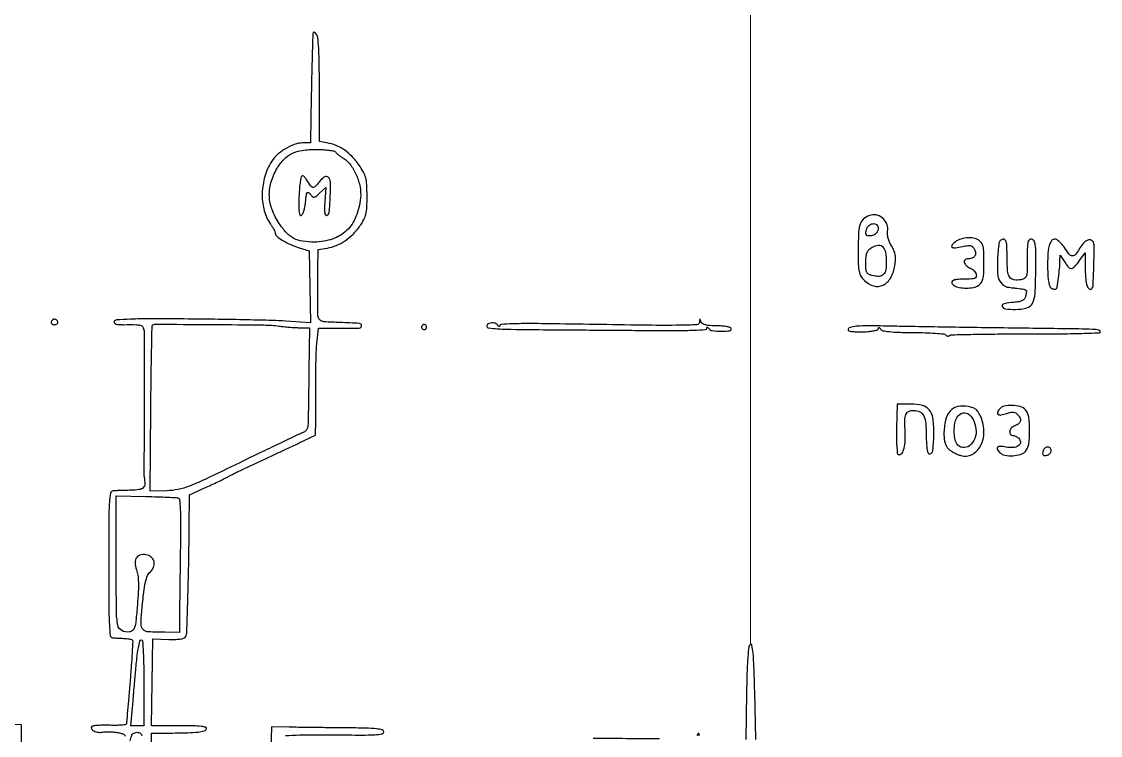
# Model space of a CAD drawing. Header units: millimetres. Extents: x 2712 to 3553, y 1367 to 1961.
# Drawn here: x 3274.2 to 3335.1, y 1671.5 to 1711.9 of the extents above; entities that cross this region are included whole.
import ezdxf

# ---------------------------------------------------------------- set-up
doc = ezdxf.new("R2010")
doc.units = ezdxf.units.MM

msp = doc.modelspace()

# ---------------------------------------------------------------- linework, layer by layer
at = {"lineweight": 15}
msp.add_line((3315.31, 1676.662), (3315.31, 1912.493), dxfattribs=at)
for points in [[(3281.495, 1665.735), (3281.495, 1671.649), (3282.386, 1671.66, 0.003306), (3283.542, 1671.682, 0.020521), (3284.133, 1671.721, 0.038256), (3284.472, 1671.784, 0.251481), (3284.594, 1671.899, 0.422115), (3284.549, 1671.986, 0.045392), (3284.301, 1672.038, 0.02411), (3283.856, 1672.069, 0.005006), (3283.071, 1672.077), (3281.488, 1672.077), (3281.527, 1674.527), (3281.566, 1676.978), (3282.463, 1676.955, 0.012559), (3282.873, 1676.955, 0.034874), (3283.16, 1676.982, 0.051089), (3283.349, 1677.033, 0.212102), (3283.431, 1677.115, 0.082867), (3283.483, 1677.375, 0.001185), (3283.536, 1678.961, 0.003056), (3283.584, 1680.884, 0.001627), (3283.621, 1683.264), (3283.644, 1685.117), (3284.578, 1685.544, 0.00269), (3284.958, 1685.721, 0.002877), (3285.328, 1685.897, 0.002729), (3285.644, 1686.053, 0.013477), (3285.819, 1686.146, -0.009247), (3285.972, 1686.229, -0.003724), (3286.183, 1686.337, -0.003684), (3286.412, 1686.449, -0.004659), (3286.625, 1686.55, 0.001082), (3287.265, 1686.846, 0.000482), (3288.107, 1687.238, 0.000475), (3289.005, 1687.659, 0.000604), (3289.832, 1688.049), (3290.758, 1688.486), (3290.766, 1689.296, 0.001712), (3290.768, 1689.707, 0.00058), (3290.769, 1690.307, 0.000577), (3290.768, 1690.969, 0.000663), (3290.766, 1691.601, -0.005137), (3290.769, 1692.227, -0.004733), (3290.786, 1692.87, -0.00473), (3290.811, 1693.443, -0.015617), (3290.843, 1693.819), (3290.927, 1694.541), (3292.125, 1694.532, 0.006733), (3293.218, 1694.538, 0.387394), (3293.352, 1694.666, 0.418007), (3293.236, 1694.798, 0.006788), (3292.148, 1694.849, -0.007967), (3291.228, 1694.894, -0.179151), (3290.989, 1695.001, -0.194253), (3290.886, 1695.234, -0.009639), (3290.878, 1696.09, 0.000161), (3290.881, 1696.439, 0.000066), (3290.885, 1696.913, 0.000065), (3290.889, 1697.421, 0.000084), (3290.892, 1697.889), (3290.901, 1698.975), (3291.405, 1699.056, 0.05735), (3291.926, 1699.204, 0.05085), (3292.423, 1699.469, 0.048739), (3292.874, 1699.843, 0.044212), (3293.262, 1700.308, 0.029422), (3293.484, 1700.672, 0.063744), (3293.599, 1700.978, 0.048285), (3293.651, 1701.354, 0.011161), (3293.663, 1701.993, 0.011623), (3293.645, 1702.645, 0.051579), (3293.586, 1703.024, 0.063315), (3293.457, 1703.344, 0.023303), (3293.199, 1703.76, 0.040392), (3292.814, 1704.233, 0.051086), (3292.385, 1704.598, 0.054122), (3291.912, 1704.852, 0.055329), (3291.4, 1704.997), (3290.972, 1705.069), (3290.972, 1708.019, 0.003057), (3290.963, 1709.444, 0.011156), (3290.932, 1710.347, 0.011253), (3290.883, 1710.959, 0.172558), (3290.794, 1711.147, 0.021309), (3290.699, 1711.234, 0.215656), (3290.649, 1711.248, 0.312353), (3290.617, 1711.218, 0.03817), (3290.604, 1711.118, 0.007616), (3290.579, 1710.531, 0.000725), (3290.542, 1709.096, 0.001021), (3290.509, 1707.608, 0.002178), (3290.49, 1706.458), (3290.473, 1704.997), (3290.038, 1704.997, 0.088833), (3289.552, 1704.91, 0.051223), (3289.017, 1704.647, 0.050479), (3288.535, 1704.273, 0.074614), (3288.207, 1703.851, 0.065216), (3287.859, 1702.985, 0.063252), (3287.741, 1702.049, 0.066285), (3287.861, 1701.156, 0.087543), (3288.211, 1700.415, -0.015926), (3288.313, 1700.26, -0.018777), (3288.4, 1700.107, -0.017943), (3288.462, 1699.974, -0.101498), (3288.478, 1699.897, 0.229489), (3288.563, 1699.723, 0.030944), (3288.907, 1699.484, 0.032901), (3289.352, 1699.253, 0.031585), (3289.829, 1699.079), (3290.402, 1698.909), (3290.436, 1696.876), (3290.47, 1694.843), (3289.082, 1694.93, 0.008612), (3288.298, 1694.966, 0.001702), (3286.891, 1695.001, 0.001803), (3285.252, 1695.031, 0.001675), (3283.571, 1695.05, 0.001817), (3281.473, 1695.058, 0.008967), (3280.291, 1695.038, 0.007315), (3279.515, 1694.999, 0.305084), (3279.389, 1694.902, 0.259845), (3279.404, 1694.822, 0.14533), (3279.488, 1694.766, 0.06188), (3279.662, 1694.735, 0.015936), (3279.949, 1694.73, -0.007349), (3280.635, 1694.728, -0.083192), (3280.902, 1694.679, -0.21572), (3281.026, 1694.557, -0.089655), (3281.073, 1694.321, -0.003598), (3281.08, 1693.305, -0.000353), (3281.078, 1690.856, -0.000375), (3281.073, 1688.415, -0.003204), (3281.063, 1687.322, 0.002553), (3281.059, 1686.901, 0.003544), (3281.059, 1686.523, 0.002205), (3281.063, 1686.206, 0.044473), (3281.074, 1686.11, -0.048739), (3281.111, 1685.731, -0.202467), (3281.024, 1685.524, -0.160464), (3280.797, 1685.413, -0.028333), (3280.319, 1685.375, 0.001003), (3280.014, 1685.368, 0.001083), (3279.717, 1685.359, 0.00102), (3279.463, 1685.351, 0.00523), (3279.322, 1685.344, 0.34413), (3279.174, 1685.215, 0.032294), (3279.11, 1684.705, 0.013833), (3279.078, 1683.72, 0.001185), (3279.072, 1681.198, 0.001445), (3279.079, 1678.868, 0.011419), (3279.11, 1677.789, 0.016508), (3279.163, 1677.166, 0.356601), (3279.286, 1677.047, 0.005029), (3279.396, 1677.039, 0.001621), (3279.559, 1677.029, 0.001616), (3279.741, 1677.019, 0.001812), (3279.915, 1677.011, -0.015137), (3280.08, 1676.999, -0.019476), (3280.23, 1676.978, -0.017609), (3280.351, 1676.951, -0.135911), (3280.401, 1676.922, -0.209677), (3280.427, 1676.856, -0.001299), (3280.394, 1676.202, -0.004973), (3280.346, 1675.45, -0.003113), (3280.276, 1674.571, 0.000165), (3280.201, 1673.689, 0.000256), (3280.137, 1672.928, 0.000072), (3280.081, 1672.265, 0.008541), (3280.075, 1672.179, -0.360669), (3280.036, 1672.136, -0.013275), (3279.801, 1672.11, -0.018768), (3279.502, 1672.096, -0.011397), (3279.149, 1672.101, 0.011305), (3278.788, 1672.106, 0.015897), (3278.467, 1672.093, 0.012095), (3278.204, 1672.068, 0.167831), (3278.12, 1672.027, 0.342752), (3278.104, 1671.904, 0.139114), (3278.235, 1671.78, 0.085508), (3278.474, 1671.703, 0.095056), (3278.716, 1671.715, -0.048056), (3278.862, 1671.735, -0.016582), (3279.075, 1671.738, -0.016301), (3279.312, 1671.726, -0.018195), (3279.539, 1671.698, -0.020449), (3279.801, 1671.645, -0.08847), (3279.946, 1671.58, -0.175221), (3280.009, 1671.495, -0.144101)], [(3315.627, 1671.293), (3315.556, 1674.031, 0.00274), (3315.512, 1675.408, 0.014079), (3315.463, 1676.17, 0.019864), (3315.402, 1676.62, 0.531033), (3315.31, 1676.662, 0.227289), (3315.222, 1676.524, 0.011076), (3315.166, 1675.971, 0.012227), (3315.123, 1675.166, 0.003553), (3315.096, 1673.924), (3315.057, 1671.295)], [(3274.155, 1664.492), (3274.155, 1672.133), (3272.018, 1672.161, -0.000967)], [(3279.847, 1667.13, 0.000046), (3280.045, 1669.052, 0.000104), (3280.195, 1670.509, -0.011215)], [(3289.056, 1671.525, -0.003472), (3289.85, 1671.554, -0.006492), (3290.793, 1671.57, -0.004456), (3291.863, 1671.564, 0.002325), (3293.368, 1671.549, 0.016344), (3294.101, 1671.569, 0.028764), (3294.513, 1671.618, 0.363769), (3294.606, 1671.729, 0.341356), (3294.522, 1671.839, 0.037844), (3294.189, 1671.899, 0.020256), (3293.596, 1671.937, 0.003241), (3292.433, 1671.955, -0.000197), (3291.528, 1671.964, -0.000186), (3290.605, 1671.974, -0.000185), (3289.788, 1671.984, -0.000651), (3289.262, 1671.991), (3288.264, 1672.005), (3288.237, 1670.723, 0.001165)], [(3310.181, 1671.327, -0.000532), (3306.435, 1671.362, 0.002087)], [(3280.284, 1671.215, -0.07768), (3280.387, 1671.546, -0.199485), (3280.544, 1671.684, -0.146433), (3280.777, 1671.692, -0.286715), (3280.946, 1671.513, -0.03794)], [(3312.418, 1671.501, 0.014538), (3312.414, 1671.619, 0.350558), (3312.393, 1671.642, 0.285944), (3312.361, 1671.628, 0.011586), (3312.29, 1671.521, -0.22706)]]:
    msp.add_lwpolyline(points, format="xyb")
for points in [[(3288.572, 1703.536, -0.059509), (3288.959, 1704.059, -0.090211), (3289.413, 1704.393, -0.078908), (3290.001, 1704.574, -0.036139), (3290.804, 1704.629, -0.013156), (3291.184, 1704.617, -0.018767), (3291.519, 1704.586, -0.014977), (3291.789, 1704.542, -0.194131), (3291.873, 1704.487, 0.058081), (3291.934, 1704.419, 0.013427), (3292.052, 1704.32, 0.013689), (3292.194, 1704.212, 0.013003), (3292.345, 1704.111, -0.095355), (3292.742, 1703.736, -0.055332), (3293.065, 1703.164, -0.053736), (3293.265, 1702.509, -0.071332), (3293.294, 1701.888, -0.071163), (3293.037, 1700.832, -0.106737), (3292.508, 1700.048, -0.110096), (3291.717, 1699.568, -0.079407), (3290.696, 1699.395, -0.039253), (3290.021, 1699.442, -0.084517), (3289.527, 1699.603, -0.085194), (3289.117, 1699.918, -0.040384), (3288.704, 1700.444, -0.055244), (3288.302, 1701.227, -0.080494), (3288.146, 1701.986, -0.081675), (3288.238, 1702.746, -0.058663)], [(3289.947, 1700.902, 0.206983), (3290.017, 1700.964, 0.031005), (3290.088, 1701.144, 0.030527), (3290.149, 1701.379, 0.022004), (3290.188, 1701.648, -0.006418), (3290.236, 1702.054, -0.104292), (3290.281, 1702.183, -0.433141), (3290.348, 1702.197, -0.068434), (3290.459, 1702.095, 0.041351), (3290.586, 1701.965, 0.217104), (3290.679, 1701.937, 0.140215), (3290.787, 1701.984, 0.014578), (3290.996, 1702.17), (3291.334, 1702.487), (3291.277, 1701.67, 0.011154), (3291.26, 1701.299, 0.040053), (3291.273, 1701.062, 0.084654), (3291.313, 1700.933, 0.369694), (3291.381, 1700.905, 0.297841), (3291.528, 1701.089, 0.013537), (3291.585, 1701.933, 0.015727), (3291.592, 1702.773, 0.195817), (3291.467, 1703.059, 0.16717), (3291.372, 1703.105, 0.151035), (3291.264, 1703.084, 0.078263), (3291.132, 1702.985, 0.021004), (3290.957, 1702.788, -0.014057), (3290.762, 1702.564, -0.10342), (3290.647, 1702.482, -0.251038), (3290.558, 1702.488, -0.111411), (3290.473, 1702.575, 0.005833), (3290.245, 1702.929, 0.045881), (3290.123, 1703.082, 0.148608), (3290.037, 1703.13, 0.255438), (3289.961, 1703.107, 0.159943), (3289.919, 1703.025, 0.007796), (3289.877, 1702.719, 0.012012), (3289.842, 1702.348, 0.008321), (3289.818, 1701.926, 0.007809), (3289.807, 1701.411, 0.033008), (3289.825, 1701.104, 0.069757), (3289.87, 1700.937, 0.389262)], [(3321.749, 1697.224, 0.129338), (3322.275, 1696.917, 0.184677), (3322.808, 1696.967, 0.154685), (3323.239, 1697.382, 0.087345), (3323.471, 1698.077, 0.024864), (3323.505, 1698.419, 0.055485), (3323.489, 1698.681, 0.060328), (3323.418, 1698.918, 0.034514), (3323.279, 1699.184, -0.035128), (3323.167, 1699.399, -0.037656), (3323.089, 1699.622, -0.040787), (3323.051, 1699.833, -0.072002), (3323.059, 1700.009, 0.131198), (3323.033, 1700.377, 0.11506), (3322.827, 1700.704, 0.116536), (3322.501, 1700.904, 0.137093), (3322.14, 1700.92, 0.094469), (3321.752, 1700.748, 0.151432), (3321.53, 1700.465, 0.078425), (3321.424, 1699.966, 0.012953), (3321.399, 1698.978, 0.005715), (3321.408, 1698.131, 0.04352), (3321.452, 1697.735, 0.086688), (3321.553, 1697.473, 0.060745)], [(3321.913, 1700.212, -0.096682), (3321.967, 1700.298, -0.066863), (3322.056, 1700.371, -0.064289), (3322.166, 1700.42, -0.073884), (3322.279, 1700.437, -0.234953), (3322.476, 1700.339, -0.21253), (3322.528, 1700.116, -0.154483), (3322.395, 1699.871, -0.15797), (3322.147, 1699.75, -0.06359), (3321.947, 1699.747, -0.25222), (3321.85, 1699.815, -0.178533), (3321.833, 1699.956, -0.03234)], [(3326.818, 1696.943, 0.094357), (3327.107, 1696.832, 0.044275), (3327.508, 1696.797, 0.0443), (3327.905, 1696.832, 0.101151), (3328.184, 1696.943, 0.08649), (3328.351, 1697.099, 0.101008), (3328.444, 1697.295, 0.051507), (3328.488, 1697.607, 0.008305), (3328.501, 1698.221, 0.008536), (3328.493, 1698.824, 0.048475), (3328.452, 1699.142, 0.093241), (3328.364, 1699.344, 0.091232), (3328.209, 1699.502, 0.116046), (3327.909, 1699.621, 0.06396), (3327.513, 1699.63, 0.062927), (3327.118, 1699.536, 0.098967), (3326.823, 1699.353, 0.067257), (3326.686, 1699.186, 0.452979), (3326.714, 1699.095, 0.144841), (3326.888, 1699.072, 0.016391), (3327.284, 1699.148, -0.018758), (3327.583, 1699.204, -0.097083), (3327.75, 1699.196, -0.147284), (3327.867, 1699.127, -0.063623), (3327.972, 1698.979, -0.111069), (3328.029, 1698.773, -0.177248), (3327.975, 1698.601, -0.151409), (3327.813, 1698.486, -0.076324), (3327.562, 1698.444, 0.209097), (3327.425, 1698.382, 0.257658), (3327.394, 1698.247, 0.139037), (3327.5, 1698.075, 0.082471), (3327.704, 1697.941, -0.0536), (3327.83, 1697.869, -0.046946), (3327.944, 1697.769, -0.049525), (3328.03, 1697.657, -0.092941), (3328.071, 1697.551, -0.146434), (3328.058, 1697.425, -0.208371), (3327.977, 1697.347, -0.077899), (3327.792, 1697.31, -0.010606), (3327.395, 1697.302, 0.024405), (3326.96, 1697.28, 0.11527), (3326.726, 1697.201, 0.384053), (3326.692, 1697.083, 0.142102)], [(3329.467, 1697.092, 0.016921), (3329.557, 1697.008, 0.019634), (3329.649, 1696.934, 0.01904), (3329.731, 1696.877, 0.100278), (3329.782, 1696.858, 0.009455), (3329.843, 1696.849, 0.00091), (3329.993, 1696.831, 0.001158), (3330.172, 1696.809, 0.000914), (3330.365, 1696.787, -0.008519), (3330.756, 1696.736, -0.148688), (3330.87, 1696.681, -0.249833), (3330.905, 1696.583, -0.027322), (3330.856, 1696.341, -0.088304), (3330.785, 1696.189, -0.119357), (3330.672, 1696.088, -0.08027), (3330.49, 1696.027, -0.023241), (3330.195, 1695.991, 0.029487), (3329.638, 1695.916, 0.425406), (3329.54, 1695.765, 0.318632), (3329.702, 1695.623, 0.026702), (3330.289, 1695.592, 0.065348), (3330.923, 1695.675, 0.214178), (3331.243, 1695.935, 0.104105), (3331.389, 1696.488, 0.010406), (3331.431, 1697.863, 0.003827), (3331.432, 1698.815, 0.032885), (3331.402, 1699.24, 0.091263), (3331.33, 1699.458, 0.223167), (3331.197, 1699.555, 0.213212), (3331.067, 1699.524, 0.175696), (3330.989, 1699.404, 0.05104), (3330.954, 1699.124, 0.005451), (3330.947, 1698.469, -0.005338), (3330.94, 1697.757, -0.064325), (3330.899, 1697.486, -0.178222), (3330.798, 1697.349, -0.099864), (3330.604, 1697.269, -0.083356), (3330.198, 1697.26, -0.219217), (3329.959, 1697.415, -0.121574), (3329.837, 1697.781, -0.019976), (3329.807, 1698.531, 0.006176), (3329.8, 1699.134, 0.050914), (3329.765, 1699.406, 0.164775), (3329.691, 1699.526, 0.223722), (3329.569, 1699.557, 0.320771), (3329.351, 1699.327, 0.024228), (3329.269, 1698.421, 0.027142), (3329.281, 1697.502, 0.18149)], [(3332.329, 1696.772, 0.029768), (3332.408, 1696.747, 0.038959), (3332.484, 1696.734, 0.043326), (3332.545, 1696.734, 0.18532), (3332.577, 1696.75, 0.151134), (3332.63, 1696.857, 0.004113), (3332.708, 1697.38, 0.00936), (3332.772, 1697.902, 0.02116), (3332.795, 1698.299), (3332.802, 1698.656), (3333.068, 1698.252, 0.036536), (3333.287, 1697.967, 0.243583), (3333.449, 1697.906, 0.186344), (3333.622, 1697.997, 0.021088), (3333.904, 1698.348), (3334.225, 1698.782), (3334.225, 1697.837, 0.022602), (3334.249, 1697.298, 0.058693), (3334.329, 1696.918, 0.150809), (3334.449, 1696.752, 0.374285), (3334.587, 1696.761, 0.18807), (3334.668, 1696.945, 0.003165), (3334.708, 1698.069, 0.003851), (3334.731, 1699.179, 0.142788), (3334.665, 1699.42, 0.213353), (3334.518, 1699.519, 0.167767), (3334.326, 1699.489, 0.094866), (3334.105, 1699.312, 0.042637), (3333.889, 1699.007, -0.035703), (3333.666, 1698.685, -0.250685), (3333.497, 1698.613, -0.205446), (3333.318, 1698.709, -0.024372), (3333.051, 1699.081, 0.095205), (3332.633, 1699.517, 0.4162), (3332.316, 1699.462, 0.138577), (3332.121, 1698.9, 0.022186), (3332.104, 1697.726, 0.013896), (3332.127, 1697.327, 0.036426), (3332.173, 1697.044, 0.052648), (3332.238, 1696.857, 0.193039)], [(3322.191, 1699.102, -0.129131), (3322.555, 1699.224, -0.262022), (3322.818, 1699.098, -0.131832), (3322.966, 1698.692, -0.032307), (3322.983, 1697.974, -0.087648), (3322.921, 1697.695, -0.163327), (3322.771, 1697.521, -0.138661), (3322.526, 1697.457, -0.056787), (3322.182, 1697.503, -0.062724), (3321.99, 1697.578, -0.155671), (3321.887, 1697.685, -0.097875), (3321.838, 1697.867, -0.016587), (3321.826, 1698.227, -0.022736), (3321.842, 1698.57, -0.076238), (3321.896, 1698.787, -0.097173), (3322.004, 1698.949, -0.052044)], [(3276.008, 1694.736, 0.064908), (3276.095, 1694.748, 0.107546), (3276.161, 1694.781, 0.143818), (3276.195, 1694.831, 0.159683), (3276.195, 1694.89, 0.073624), (3276.165, 1694.948, 0.066918), (3276.119, 1694.998, 0.070382), (3276.064, 1695.031, 0.102038), (3276.008, 1695.043, 0.102038), (3275.953, 1695.031, 0.070382), (3275.897, 1694.998, 0.066918), (3275.851, 1694.948, 0.073624), (3275.822, 1694.89, 0.159683), (3275.821, 1694.831, 0.143818), (3275.855, 1694.781, 0.107546), (3275.921, 1694.748, 0.064908)], [(3303.62, 1694.447, -0.000128), (3305.154, 1694.436, -0.000086), (3306.909, 1694.424, -0.000086), (3308.61, 1694.411, -0.00017), (3309.962, 1694.4, 0.003437), (3311.212, 1694.398, 0.009076), (3312.107, 1694.419, 0.004395), (3312.786, 1694.454, 0.392598), (3312.85, 1694.521, -0.063783), (3312.858, 1694.573, -0.353874), (3312.879, 1694.588, -0.199181), (3312.911, 1694.572, -0.029615), (3312.957, 1694.514, 0.2146), (3313.161, 1694.392, 0.029073), (3313.671, 1694.36, 0.030652), (3314.152, 1694.389, 0.474624), (3314.229, 1694.511, 0.243854), (3314.167, 1694.571, 0.02678), (3313.967, 1694.62, 0.027775), (3313.707, 1694.654, 0.018537), (3313.406, 1694.665, -0.015797), (3313.043, 1694.677, -0.044547), (3312.792, 1694.715, -0.069085), (3312.627, 1694.781, -0.158347), (3312.537, 1694.879, 0.005668), (3312.477, 1695.007, 0.288274), (3312.455, 1695.021, 0.391871), (3312.438, 1695.006, 0.007536), (3312.43, 1694.879, -0.383754), (3312.282, 1694.729, -0.011498), (3311.325, 1694.695, -0.006655), (3309.539, 1694.696, -0.000404), (3304.19, 1694.777, 0.003029), (3302.822, 1694.79, 0.009439), (3301.9, 1694.776, 0.005353), (3301.229, 1694.746, 0.393896), (3301.16, 1694.674, -0.121274), (3301.149, 1694.632, -0.353305), (3301.123, 1694.622, -0.146859), (3301.085, 1694.647, -0.034386), (3301.039, 1694.709, 0.11828), (3300.964, 1694.782, 0.088376), (3300.854, 1694.823, 0.068897), (3300.713, 1694.83, 0.038226), (3300.543, 1694.801, 0.319126), (3300.426, 1694.664, 0.406842), (3300.525, 1694.542, 0.023666), (3301.535, 1694.474, 0.00334)], [(3281.548, 1694.695, -0.200264), (3281.7, 1694.757, -0.000275), (3284.9, 1694.739, -0.001378), (3287.842, 1694.712, -0.030762), (3288.692, 1694.65, 0.008723), (3288.952, 1694.619, 0.005115), (3289.264, 1694.591, 0.005114), (3289.577, 1694.569, 0.008672), (3289.839, 1694.558), (3290.416, 1694.544), (3290.381, 1692.182, 0.000016), (3290.367, 1691.238, 0.000019), (3290.354, 1690.356, 0.000016), (3290.343, 1689.614, 0.000136), (3290.338, 1689.282, -0.027085), (3290.32, 1689.006, -0.084601), (3290.266, 1688.829, -0.113301), (3290.168, 1688.709, -0.072398), (3290.01, 1688.619, 0.018279), (3289.783, 1688.522, 0.000535), (3288.842, 1688.073, 0.001073), (3287.735, 1687.541, 0.00074), (3286.483, 1686.935, -0.002325), (3284.525, 1685.993, -0.019213), (3283.618, 1685.604, -0.041376), (3282.99, 1685.421, -0.042711), (3282.347, 1685.346), (3281.417, 1685.318), (3281.453, 1689.977, -0.00118), (3281.471, 1691.767, -0.001931), (3281.496, 1693.284, -0.000214), (3281.524, 1694.637, -0.193451)], [(3296.886, 1694.451, 0.099038), (3296.941, 1694.462, 0.097945), (3296.987, 1694.493, 0.097945), (3297.018, 1694.54, 0.099038), (3297.029, 1694.594, 0.099038), (3297.018, 1694.648, 0.097945), (3296.987, 1694.695, 0.097945), (3296.941, 1694.726, 0.099038), (3296.886, 1694.736, 0.099038), (3296.832, 1694.726, 0.097945), (3296.786, 1694.695, 0.097945), (3296.755, 1694.648, 0.099038), (3296.744, 1694.594, 0.099038), (3296.755, 1694.54, 0.097945), (3296.786, 1694.493, 0.097945), (3296.832, 1694.462, 0.099038)], [(3321.684, 1694.326, 0.014982), (3322.031, 1694.347, 0.029959), (3322.303, 1694.388, 0.033893), (3322.494, 1694.442, 0.312528), (3322.541, 1694.508, -0.092792), (3322.551, 1694.557, -0.370504), (3322.576, 1694.569, -0.16398), (3322.613, 1694.546, -0.030725), (3322.661, 1694.48, 0.203799), (3322.792, 1694.39, 0.024666), (3323.145, 1694.336, 0.019302), (3323.681, 1694.301, 0.005581), (3324.51, 1694.289, -0.007127), (3325.18, 1694.278, -0.011039), (3325.758, 1694.247, -0.005535), (3326.239, 1694.205, -0.233945), (3326.325, 1694.152, 0.120877), (3326.368, 1694.109, 0.100725), (3326.43, 1694.087, 0.091669), (3326.5, 1694.091, 0.080781), (3326.567, 1694.119, -0.133171), (3326.703, 1694.159, -0.000938), (3327.908, 1694.186, -0.003523), (3329.292, 1694.204, -0.002238), (3330.904, 1694.207, 0.002696), (3332.55, 1694.211, 0.00498), (3333.888, 1694.235, 0.001058), (3335.028, 1694.269, 0.404829), (3335.08, 1694.323, 0.363067), (3334.994, 1694.427, 0.033768), (3334.638, 1694.466, 0.007373), (3333.852, 1694.488, 0.000166), (3330.092, 1694.536, -0.000394), (3328.118, 1694.563, -0.000388), (3326.134, 1694.592, -0.000381), (3324.396, 1694.621, -0.001489), (3323.323, 1694.642, 0.003633), (3321.981, 1694.664, 0.02335), (3321.303, 1694.638, 0.049007), (3320.933, 1694.57, 0.33421), (3320.829, 1694.43, 0.355979), (3320.869, 1694.38, 0.020291), (3321.08, 1694.346, 0.023623), (3321.356, 1694.325, 0.014301)], [(3323.667, 1687.405, 0.357099), (3323.832, 1687.427, 0.111833), (3323.968, 1687.658, 0.059458), (3324.048, 1688.081, 0.030499), (3324.053, 1688.622, -0.013375), (3324.035, 1689.326, -0.092664), (3324.098, 1689.664, -0.19963), (3324.258, 1689.831, -0.10339), (3324.546, 1689.891, -0.123126), (3324.882, 1689.807, -0.160885), (3325.099, 1689.579, -0.089402), (3325.215, 1689.151, -0.02151), (3325.247, 1688.412, 0.019498), (3325.269, 1687.827, 0.075068), (3325.351, 1687.473, 0.421388), (3325.466, 1687.425, 0.203299), (3325.588, 1687.552, 0.06323), (3325.622, 1687.689, 0.009315), (3325.649, 1687.975, 0.010385), (3325.668, 1688.315, 0.008757), (3325.674, 1688.675, 0.036934), (3325.616, 1689.467, 0.137243), (3325.413, 1689.919, 0.161519), (3325.028, 1690.159, 0.05701), (3324.374, 1690.24), (3323.608, 1690.247), (3323.567, 1688.869, 0.008913), (3323.561, 1688.316, 0.015458), (3323.578, 1687.857, 0.010923), (3323.61, 1687.494, 0.230335)], [(3326.51, 1687.7, 0.041989), (3326.642, 1687.599, 0.02141), (3326.823, 1687.494, 0.021112), (3327.02, 1687.401, 0.029595), (3327.203, 1687.337, 0.191015), (3327.828, 1687.398, 0.15419), (3328.31, 1687.877, 0.12063), (3328.503, 1688.656, 0.100023), (3328.336, 1689.496, 0.033036), (3328.203, 1689.764, 0.083129), (3328.063, 1689.931, 0.089303), (3327.884, 1690.037, 0.042389), (3327.624, 1690.109, 0.099079), (3327.025, 1690.102, 0.16058), (3326.59, 1689.848, 0.128325), (3326.328, 1689.332, 0.053507), (3326.244, 1688.55, 0.028012), (3326.26, 1688.264, 0.04768), (3326.309, 1688.031, 0.057408), (3326.392, 1687.844, 0.075961)], [(3329.408, 1687.497, 0.155489), (3329.682, 1687.355, 0.055799), (3330.125, 1687.33, 0.055686), (3330.568, 1687.404, 0.141006), (3330.843, 1687.575, 0.151277), (3331.029, 1687.977, 0.032804), (3331.081, 1688.75, 0.032751), (3331.031, 1689.523, 0.152735), (3330.847, 1689.923, 0.141237), (3330.553, 1690.105, 0.062567), (3330.099, 1690.173, 0.063145), (3329.65, 1690.127, 0.163915), (3329.377, 1689.959, 0.077708), (3329.264, 1689.769, 0.37308), (3329.301, 1689.659, 0.185044), (3329.471, 1689.632, 0.032136), (3329.788, 1689.721, -0.027811), (3330.016, 1689.786, -0.092569), (3330.171, 1689.792, -0.11588), (3330.298, 1689.742, -0.057252), (3330.429, 1689.627, -0.090448), (3330.547, 1689.438, -0.183061), (3330.549, 1689.265, -0.156197), (3330.433, 1689.115, -0.0621), (3330.199, 1688.994, 0.135028), (3330.032, 1688.874, 0.14612), (3329.956, 1688.689, 0.20109), (3330.003, 1688.533, 0.222864), (3330.146, 1688.466, -0.080615), (3330.233, 1688.452, -0.044191), (3330.332, 1688.409, -0.042592), (3330.428, 1688.346, -0.052397), (3330.504, 1688.271, -0.213801), (3330.562, 1688.061, -0.224731), (3330.443, 1687.883, -0.11991), (3330.139, 1687.79, -0.06129), (3329.737, 1687.815, 0.028495), (3329.411, 1687.857, 0.213014), (3329.267, 1687.805, 0.356144), (3329.253, 1687.69, 0.054963)], [(3326.962, 1689.473, -0.174885), (3327.245, 1689.727, -0.233238), (3327.584, 1689.703, -0.148741), (3327.889, 1689.373, -0.079292), (3328.051, 1688.835, -0.125668), (3327.99, 1688.306, -0.13824), (3327.682, 1687.894, -0.199865), (3327.288, 1687.789, -0.231389), (3326.968, 1688.003, -0.091121), (3326.86, 1688.304, -0.039916), (3326.824, 1688.729, -0.039919), (3326.856, 1689.158, -0.084238)], [(3332.039, 1687.35, 0.073891), (3332.139, 1687.386, 0.07517), (3332.224, 1687.448, 0.081554), (3332.281, 1687.528, 0.115485), (3332.301, 1687.613, 0.200576), (3332.237, 1687.766, 0.224971), (3332.087, 1687.819, 0.174236), (3331.919, 1687.738, 0.147142), (3331.827, 1687.562, 0.055061), (3331.817, 1687.442, 0.191187), (3331.848, 1687.371, 0.191187), (3331.918, 1687.341, 0.055061)], [(3281.174, 1685.026, -0.002553), (3281.827, 1685.008, -0.003721), (3282.402, 1684.986, -0.001864), (3282.89, 1684.961, -0.06394), (3283.003, 1684.94, -0.303447), (3283.075, 1684.849, -0.008258), (3283.111, 1684.316, -0.011837), (3283.13, 1683.578, -0.004071), (3283.124, 1682.51, 0.000181), (3283.11, 1681.496, 0.000151), (3283.096, 1680.42, 0.000152), (3283.084, 1679.435, 0.000416), (3283.077, 1678.739), (3283.063, 1677.35), (3282.243, 1677.352, -0.012286), (3281.308, 1677.377, -0.181174), (3281.012, 1677.506, -0.210099), (3280.897, 1677.789, -0.017195), (3280.946, 1678.606, -0.005609), (3281.053, 1679.611, -0.02535), (3281.151, 1680.193, -0.04467), (3281.267, 1680.557, -0.120815), (3281.427, 1680.773, 0.124827), (3281.607, 1681.02, 0.137965), (3281.639, 1681.313, 0.146242), (3281.514, 1681.567, 0.145252), (3281.269, 1681.712, 0.09879), (3280.902, 1681.73, 0.195759), (3280.656, 1681.584, 0.173943), (3280.564, 1681.291, 0.077067), (3280.643, 1680.887, -0.053421), (3280.718, 1680.578, -0.026989), (3280.75, 1680.177, -0.019599), (3280.743, 1679.646, -0.007628), (3280.693, 1678.912, -0.004045), (3280.608, 1677.987, -0.04715), (3280.538, 1677.631, -0.145446), (3280.426, 1677.459, -0.142032), (3280.238, 1677.374, -0.159505), (3279.811, 1677.45, -0.226718), (3279.587, 1677.755, -0.044821), (3279.51, 1678.537, -0.001972), (3279.5, 1681.273), (3279.5, 1685.062)], [(3280.577, 1674.998, -0.005322), (3280.665, 1675.899, -0.018769), (3280.749, 1676.474, -0.021592), (3280.835, 1676.848, -0.3374), (3280.933, 1676.922, -0.395989), (3280.984, 1676.874, -0.002618), (3281.022, 1676.211, -0.008104), (3281.05, 1675.428, -0.004868), (3281.06, 1674.499), (3281.06, 1672.077), (3280.695, 1672.077), (3280.33, 1672.077), (3280.417, 1673.11, -0.000183), (3280.455, 1673.568, -0.000123), (3280.5, 1674.091, -0.000124), (3280.543, 1674.597, -0.000245)]]:
    msp.add_lwpolyline(points, format="xyb", close=True)

doc.saveas('drawing.dxf')
